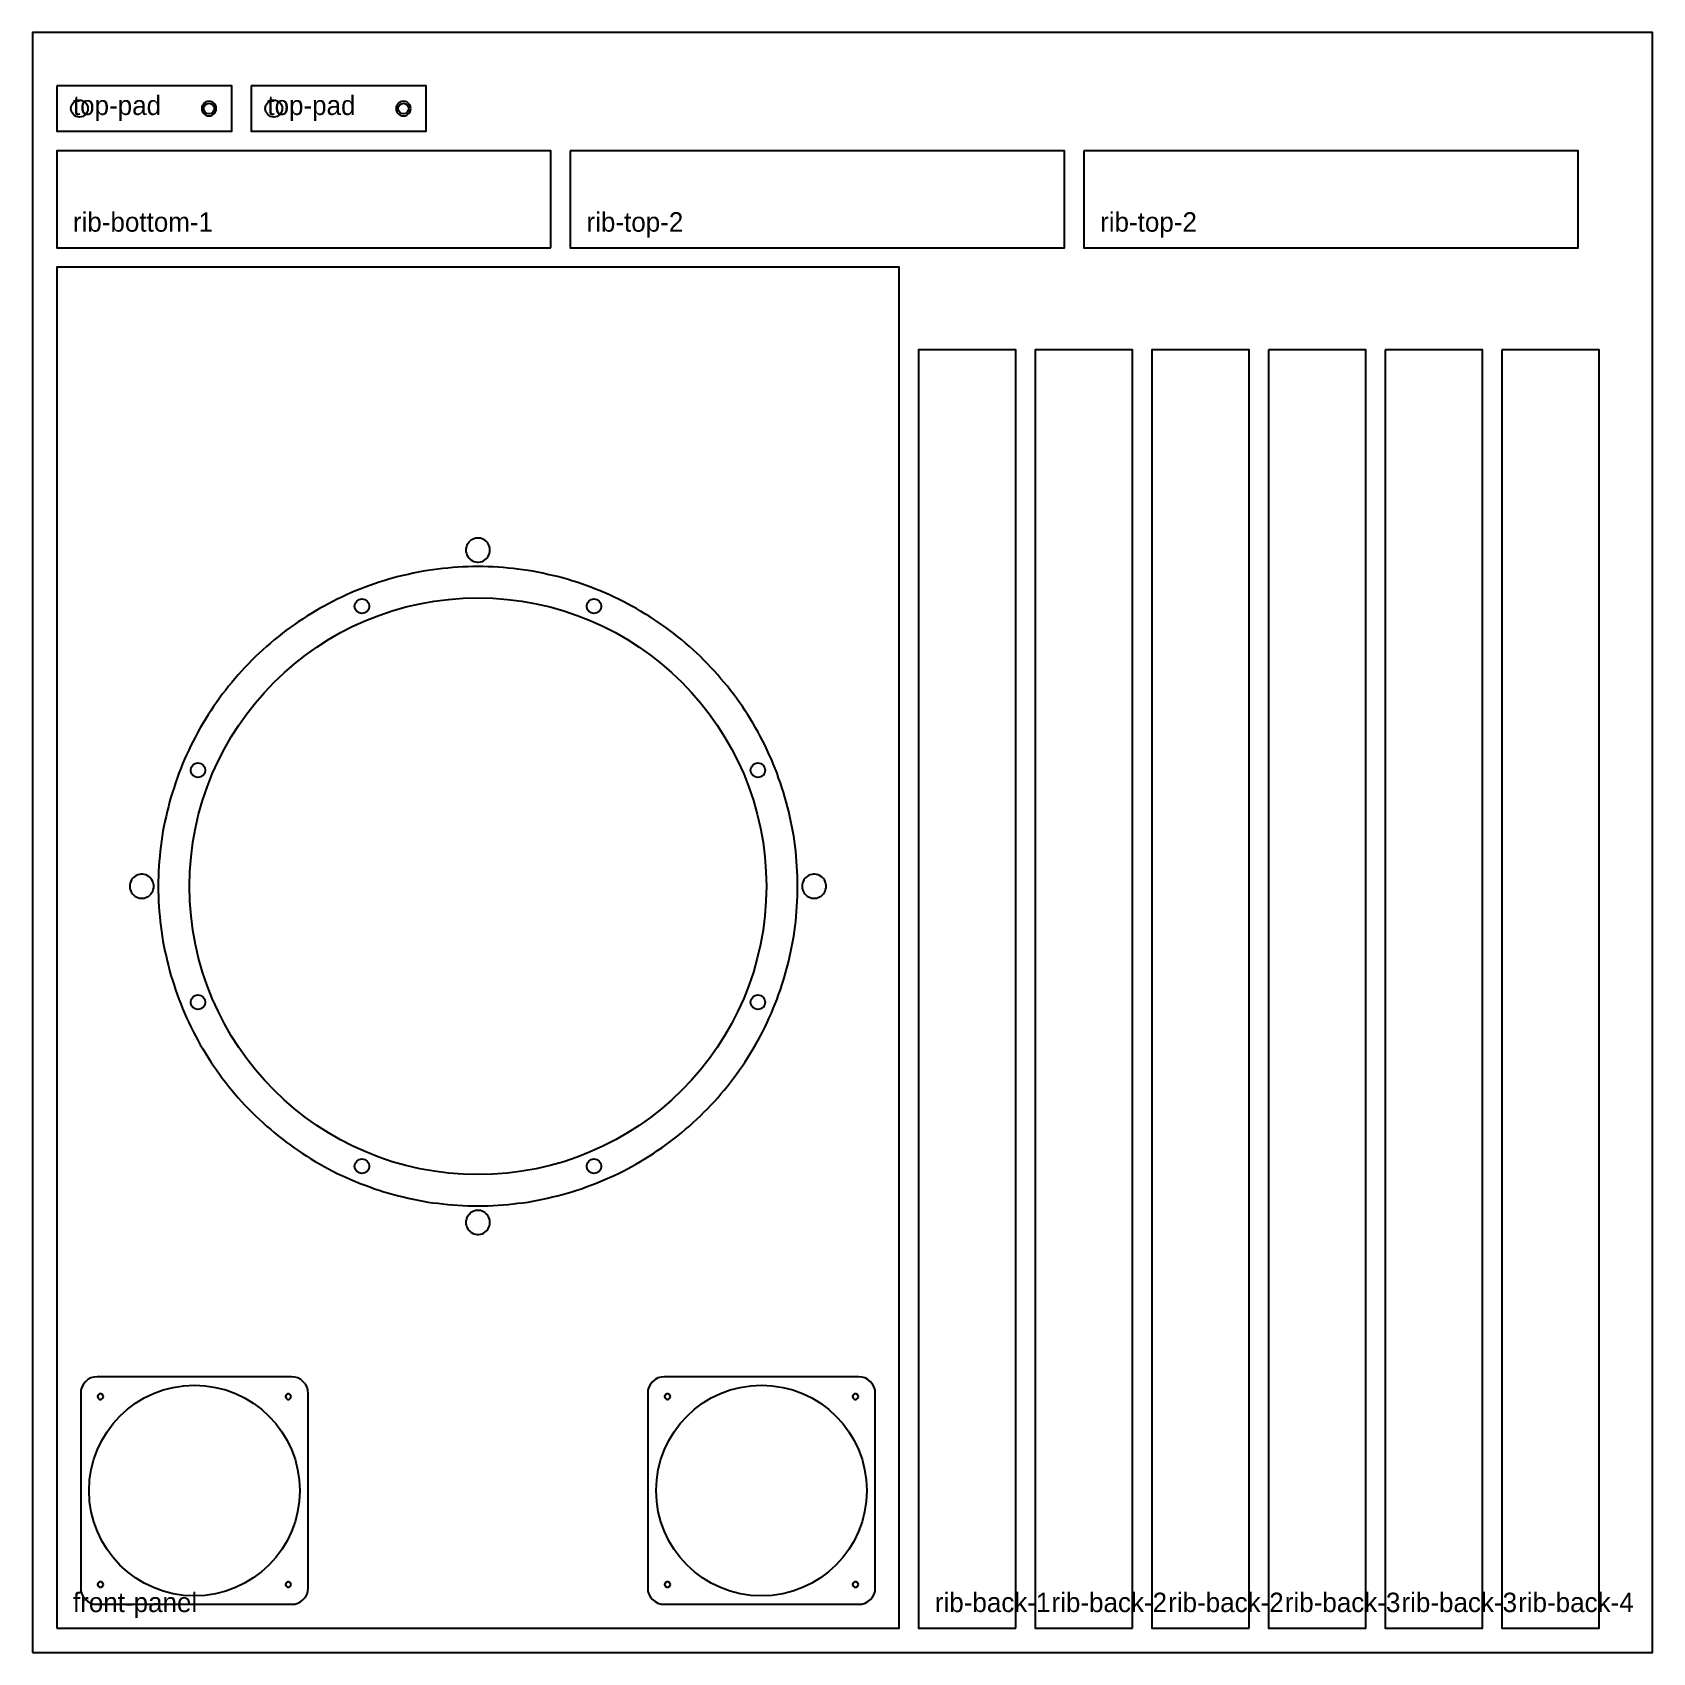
# Model space of a CAD drawing. Header units: millimetres. Extents: x 0 to 1000, y 0 to 1000.
import ezdxf

# ---------------------------------------------------------------- set-up
doc = ezdxf.new("R2010")
doc.units = ezdxf.units.MM
for name, color, linetype in [('CUT_INSIDE', 5, 'Continuous'), ('CUT_OUTSIDE', 1, 'Continuous'), ('POCKET_10MM', 3, 'Continuous'), ('POCKET_11MM', 3, 'Continuous'), ('POCKET_17MM', 3, 'Continuous'), ('POCKET_3.2MM', 3, 'Continuous'), ('POCKET_6MM', 3, 'Continuous')]:
    doc.layers.add(name, color=color, linetype=linetype)

msp = doc.modelspace()

# ---------------------------------------------------------------- linework, layer by layer
at = {"layer": 'CUT_INSIDE'}
for centre, radius in [((29, 953), 5.25), ((109, 953), 3.25), ((149, 953), 5.25), ((229, 953), 3.25), ((275, 473), 178), ((203.4, 645.8), 4.5), ((346.6, 645.8), 4.5), ((102.2, 544.6), 4.5), ((447.8, 544.6), 4.5), ((102.2, 401.4), 4.5), ((447.8, 401.4), 4.5), ((203.4, 300.2), 4.5), ((346.6, 300.2), 4.5), ((100, 100), 65), ((450, 100), 65)]:
    msp.add_circle(centre, radius, dxfattribs=at)
at = {"layer": 'CUT_OUTSIDE'}
for points in [[(15, 967), (15, 939), (123, 939), (123, 967), (15, 967)], [(135, 967), (135, 939), (243, 939), (243, 967), (135, 967)], [(320, 867), (320, 927), (15, 927), (15, 867), (320, 867)], [(332, 927), (332, 867), (637, 867), (637, 927), (332, 927)], [(649, 927), (649, 867), (954, 867), (954, 927), (649, 927)], [(15, 15), (535, 15), (535, 855), (15, 855), (15, 15)], [(607, 15), (607, 804), (547, 804), (547, 15), (607, 15)], [(679, 15), (679, 804), (619, 804), (619, 15), (679, 15)], [(751, 15), (751, 804), (691, 804), (691, 15), (751, 15)], [(763, 804), (763, 15), (823, 15), (823, 804), (763, 804)], [(835, 804), (835, 15), (895, 15), (895, 804), (835, 804)], [(907, 804), (907, 15), (967, 15), (967, 804), (907, 804)]]:
    msp.add_lwpolyline(points, close=True, dxfattribs=at)
at = {"layer": 'POCKET_10MM'}
for points in [[(113.5, 953), (113.4, 954), (113.1, 955), (112.5, 955.8), (111.8, 956.5), (111, 957.1), (110, 957.4), (109, 957.5), (108, 957.4), (107, 957.1), (106.2, 956.5), (105.5, 955.8), (104.9, 955), (104.6, 954), (104.5, 953), (104.6, 952), (104.9, 951), (105.5, 950.2), (106.2, 949.5), (107, 948.9), (108, 948.6), (109, 948.5), (110, 948.6), (111, 948.9), (111.8, 949.5), (112.5, 950.2), (113.1, 951), (113.4, 952), (113.5, 953)], [(233.5, 953), (233.4, 954), (233.1, 955), (232.5, 955.8), (231.8, 956.5), (231, 957.1), (230, 957.4), (229, 957.5), (228, 957.4), (227, 957.1), (226.2, 956.5), (225.5, 955.8), (224.9, 955), (224.6, 954), (224.5, 953), (224.6, 952), (224.9, 951), (225.5, 950.2), (226.2, 949.5), (227, 948.9), (228, 948.6), (229, 948.5), (230, 948.6), (231, 948.9), (231.8, 949.5), (232.5, 950.2), (233.1, 951), (233.4, 952), (233.5, 953)]]:
    msp.add_lwpolyline(points, close=True, dxfattribs=at)
at = {"layer": 'POCKET_11MM'}
msp.add_lwpolyline([(472.3, 473), (472.3, 476.1), (472.2, 479.2), (472.1, 482.3), (471.9, 485.4), (471.7, 488.5), (471.4, 491.6), (471.1, 494.7), (470.7, 497.7), (470.3, 500.8), (469.9, 503.9), (469.4, 506.9), (468.8, 510), (468.2, 513), (467.5, 516), (466.8, 519.1), (466.1, 522.1), (465.3, 525.1), (464.5, 528), (463.6, 531), (462.6, 534), (461.7, 536.9), (460.6, 539.8), (459.6, 542.7), (458.4, 545.6), (457.3, 548.5), (456.1, 551.4), (454.8, 554.2), (453.5, 557), (452.2, 559.8), (450.8, 562.6), (449.4, 565.3), (447.9, 568), (446.4, 570.8), (444.8, 573.4), (443.2, 576.1), (441.6, 578.7), (439.9, 581.3), (438.2, 583.9), (436.4, 586.4), (434.6, 589), (432.8, 591.5), (430.9, 593.9), (429, 596.4), (427, 598.8), (425, 601.1), (423, 603.5), (420.9, 605.8), (418.8, 608.1), (416.7, 610.3), (414.5, 612.5), (412.3, 614.7), (410.1, 616.8), (407.8, 618.9), (405.5, 621), (403.1, 623), (400.8, 625), (398.4, 627), (395.9, 628.9), (393.5, 630.8), (391, 632.6), (388.4, 634.4), (385.9, 636.2), (383.3, 637.9), (380.7, 639.6), (378.1, 641.2), (375.4, 642.8), (372.8, 644.4), (370, 645.9), (367.3, 647.4), (364.6, 648.8), (361.8, 650.2), (359, 651.5), (356.2, 652.8), (353.4, 654.1), (350.5, 655.3), (347.6, 656.4), (344.7, 657.6), (341.8, 658.6), (338.9, 659.7), (336, 660.6), (333, 661.6), (330, 662.5), (327.1, 663.3), (324.1, 664.1), (321.1, 664.8), (318, 665.5), (315, 666.2), (312, 666.8), (308.9, 667.4), (305.9, 667.9), (302.8, 668.3), (299.7, 668.7), (296.7, 669.1), (293.6, 669.4), (290.5, 669.7), (287.4, 669.9), (284.3, 670.1), (281.2, 670.2), (278.1, 670.3), (275, 670.3), (271.9, 670.3), (268.8, 670.2), (265.7, 670.1), (262.6, 669.9), (259.5, 669.7), (256.4, 669.4), (253.3, 669.1), (250.3, 668.7), (247.2, 668.3), (244.1, 667.9), (241.1, 667.4), (238, 666.8), (235, 666.2), (232, 665.5), (228.9, 664.8), (225.9, 664.1), (222.9, 663.3), (220, 662.5), (217, 661.6), (214, 660.6), (211.1, 659.7), (208.2, 658.6), (205.3, 657.6), (202.4, 656.4), (199.5, 655.3), (196.6, 654.1), (193.8, 652.8), (191, 651.5), (188.2, 650.2), (185.4, 648.8), (182.7, 647.4), (180, 645.9), (177.2, 644.4), (174.6, 642.8), (171.9, 641.2), (169.3, 639.6), (166.7, 637.9), (164.1, 636.2), (161.6, 634.4), (159, 632.6), (156.5, 630.8), (154.1, 628.9), (151.6, 627), (149.2, 625), (146.9, 623), (144.5, 621), (142.2, 618.9), (139.9, 616.8), (137.7, 614.7), (135.5, 612.5), (133.3, 610.3), (131.2, 608.1), (129.1, 605.8), (127, 603.5), (125, 601.1), (123, 598.8), (121, 596.4), (119.1, 593.9), (117.2, 591.5), (115.4, 589), (113.6, 586.4), (111.8, 583.9), (110.1, 581.3), (108.4, 578.7), (106.8, 576.1), (105.2, 573.4), (103.6, 570.8), (102.1, 568), (100.6, 565.3), (99.2, 562.6), (97.8, 559.8), (96.5, 557), (95.2, 554.2), (93.9, 551.4), (92.7, 548.5), (91.6, 545.6), (90.4, 542.7), (89.4, 539.8), (88.3, 536.9), (87.4, 534), (86.4, 531), (85.5, 528), (84.7, 525.1), (83.9, 522.1), (83.2, 519.1), (82.5, 516), (81.8, 513), (81.2, 510), (80.6, 506.9), (80.1, 503.9), (79.7, 500.8), (79.3, 497.7), (78.9, 494.7), (78.6, 491.6), (78.3, 488.5), (78.1, 485.4), (77.9, 482.3), (77.8, 479.2), (77.7, 476.1), (77.7, 473), (77.7, 469.9), (77.8, 466.8), (77.9, 463.7), (78.1, 460.6), (78.3, 457.5), (78.6, 454.4), (78.9, 451.3), (79.3, 448.3), (79.7, 445.2), (80.1, 442.1), (80.6, 439.1), (81.2, 436), (81.8, 433), (82.5, 430), (83.2, 426.9), (83.9, 423.9), (84.7, 420.9), (85.5, 418), (86.4, 415), (87.4, 412), (88.3, 409.1), (89.4, 406.2), (90.4, 403.3), (91.6, 400.4), (92.7, 397.5), (93.9, 394.6), (95.2, 391.8), (96.5, 389), (97.8, 386.2), (99.2, 383.4), (100.6, 380.7), (102.1, 378), (103.6, 375.2), (105.2, 372.6), (106.8, 369.9), (108.4, 367.3), (110.1, 364.7), (111.8, 362.1), (113.6, 359.6), (115.4, 357), (117.2, 354.5), (119.1, 352.1), (121, 349.6), (123, 347.2), (125, 344.9), (127, 342.5), (129.1, 340.2), (131.2, 337.9), (133.3, 335.7), (135.5, 333.5), (137.7, 331.3), (139.9, 329.2), (142.2, 327.1), (144.5, 325), (146.9, 323), (149.2, 321), (151.6, 319), (154.1, 317.1), (156.5, 315.2), (159, 313.4), (161.6, 311.6), (164.1, 309.8), (166.7, 308.1), (169.3, 306.4), (171.9, 304.8), (174.6, 303.2), (177.2, 301.6), (180, 300.1), (182.7, 298.6), (185.4, 297.2), (188.2, 295.8), (191, 294.5), (193.8, 293.2), (196.6, 291.9), (199.5, 290.7), (202.4, 289.6), (205.3, 288.4), (208.2, 287.4), (211.1, 286.3), (214, 285.4), (217, 284.4), (220, 283.5), (222.9, 282.7), (225.9, 281.9), (228.9, 281.2), (232, 280.5), (235, 279.8), (238, 279.2), (241.1, 278.6), (244.1, 278.1), (247.2, 277.7), (250.3, 277.3), (253.3, 276.9), (256.4, 276.6), (259.5, 276.3), (262.6, 276.1), (265.7, 275.9), (268.8, 275.8), (271.9, 275.7), (275, 275.7), (278.1, 275.7), (281.2, 275.8), (284.3, 275.9), (287.4, 276.1), (290.5, 276.3), (293.6, 276.6), (296.7, 276.9), (299.7, 277.3), (302.8, 277.7), (305.9, 278.1), (308.9, 278.6), (312, 279.2), (315, 279.8), (318, 280.5), (321.1, 281.2), (324.1, 281.9), (327.1, 282.7), (330, 283.5), (333, 284.4), (336, 285.4), (338.9, 286.3), (341.8, 287.4), (344.7, 288.4), (347.6, 289.6), (350.5, 290.7), (353.4, 291.9), (356.2, 293.2), (359, 294.5), (361.8, 295.8), (364.6, 297.2), (367.3, 298.6), (370, 300.1), (372.8, 301.6), (375.4, 303.2), (378.1, 304.8), (380.7, 306.4), (383.3, 308.1), (385.9, 309.8), (388.4, 311.6), (391, 313.4), (393.5, 315.2), (395.9, 317.1), (398.4, 319), (400.8, 321), (403.1, 323), (405.5, 325), (407.8, 327.1), (410.1, 329.2), (412.3, 331.3), (414.5, 333.5), (416.7, 335.7), (418.8, 337.9), (420.9, 340.2), (423, 342.5), (425, 344.9), (427, 347.2), (429, 349.6), (430.9, 352.1), (432.8, 354.5), (434.6, 357), (436.4, 359.6), (438.2, 362.1), (439.9, 364.7), (441.6, 367.3), (443.2, 369.9), (444.8, 372.6), (446.4, 375.2), (447.9, 378), (449.4, 380.7), (450.8, 383.4), (452.2, 386.2), (453.5, 389), (454.8, 391.8), (456.1, 394.6), (457.3, 397.5), (458.4, 400.4), (459.6, 403.3), (460.6, 406.2), (461.7, 409.1), (462.6, 412), (463.6, 415), (464.5, 418), (465.3, 420.9), (466.1, 423.9), (466.8, 426.9), (467.5, 430), (468.2, 433), (468.8, 436), (469.4, 439.1), (469.9, 442.1), (470.3, 445.2), (470.7, 448.3), (471.1, 451.3), (471.4, 454.4), (471.7, 457.5), (471.9, 460.6), (472.1, 463.7), (472.2, 466.8), (472.3, 469.9), (472.3, 473)], close=True, dxfattribs=at)
at = {"layer": 'POCKET_17MM'}
for points in [[(43.8, 158), (43.4, 159), (42.5, 159.7), (41.5, 159.7), (40.6, 159), (40.2, 158), (40.6, 157), (41.5, 156.3), (42.5, 156.3), (43.4, 157), (43.8, 158)], [(159.8, 158), (159.4, 159), (158.5, 159.7), (157.5, 159.7), (156.6, 159), (156.2, 158), (156.6, 157), (157.5, 156.3), (158.5, 156.3), (159.4, 157), (159.8, 158)], [(393.8, 158), (393.4, 159), (392.5, 159.7), (391.5, 159.7), (390.6, 159), (390.2, 158), (390.6, 157), (391.5, 156.3), (392.5, 156.3), (393.4, 157), (393.8, 158)], [(509.8, 158), (509.4, 159), (508.5, 159.7), (507.5, 159.7), (506.6, 159), (506.2, 158), (506.6, 157), (507.5, 156.3), (508.5, 156.3), (509.4, 157), (509.8, 158)], [(43.8, 42), (43.4, 43), (42.5, 43.7), (41.5, 43.7), (40.6, 43), (40.2, 42), (40.6, 41), (41.5, 40.3), (42.5, 40.3), (43.4, 41), (43.8, 42)], [(159.8, 42), (159.4, 43), (158.5, 43.7), (157.5, 43.7), (156.6, 43), (156.2, 42), (156.6, 41), (157.5, 40.3), (158.5, 40.3), (159.4, 41), (159.8, 42)], [(393.8, 42), (393.4, 43), (392.5, 43.7), (391.5, 43.7), (390.6, 43), (390.2, 42), (390.6, 41), (391.5, 40.3), (392.5, 40.3), (393.4, 41), (393.8, 42)], [(509.8, 42), (509.4, 43), (508.5, 43.7), (507.5, 43.7), (506.6, 43), (506.2, 42), (506.6, 41), (507.5, 40.3), (508.5, 40.3), (509.4, 41), (509.8, 42)]]:
    msp.add_lwpolyline(points, close=True, dxfattribs=at)
at = {"layer": 'POCKET_3.2MM'}
for points in [[(282.4, 680.5), (282.4, 681.5), (282.1, 682.5), (281.8, 683.5), (281.3, 684.4), (280.8, 685.2), (280.1, 685.9), (279.3, 686.6), (278.4, 687.1), (277.5, 687.5), (276.5, 687.8), (275.5, 687.9), (274.5, 687.9), (273.5, 687.8), (272.5, 687.5), (271.6, 687.1), (270.7, 686.6), (269.9, 685.9), (269.2, 685.2), (268.7, 684.4), (268.2, 683.5), (267.9, 682.5), (267.6, 681.5), (267.6, 680.5), (267.6, 679.5), (267.9, 678.5), (268.2, 677.5), (268.7, 676.6), (269.2, 675.8), (269.9, 675.1), (270.7, 674.4), (271.6, 673.9), (272.5, 673.5), (273.5, 673.2), (274.5, 673.1), (275.5, 673.1), (276.5, 673.2), (277.5, 673.5), (278.4, 673.9), (279.3, 674.4), (280.1, 675.1), (280.8, 675.8), (281.3, 676.6), (281.8, 677.5), (282.1, 678.5), (282.4, 679.5), (282.4, 680.5)], [(74.9, 473), (74.9, 474), (74.6, 475), (74.3, 476), (73.8, 476.9), (73.3, 477.7), (72.6, 478.4), (71.8, 479.1), (70.9, 479.6), (70, 480), (69, 480.3), (68, 480.4), (67, 480.4), (66, 480.3), (65, 480), (64.1, 479.6), (63.2, 479.1), (62.4, 478.4), (61.7, 477.7), (61.2, 476.9), (60.7, 476), (60.4, 475), (60.1, 474), (60.1, 473), (60.1, 472), (60.4, 471), (60.7, 470), (61.2, 469.1), (61.7, 468.3), (62.4, 467.6), (63.2, 466.9), (64.1, 466.4), (65, 466), (66, 465.7), (67, 465.6), (68, 465.6), (69, 465.7), (70, 466), (70.9, 466.4), (71.8, 466.9), (72.6, 467.6), (73.3, 468.3), (73.8, 469.1), (74.3, 470), (74.6, 471), (74.9, 472), (74.9, 473)], [(489.9, 473), (489.9, 474), (489.6, 475), (489.3, 476), (488.8, 476.9), (488.3, 477.7), (487.6, 478.4), (486.8, 479.1), (485.9, 479.6), (485, 480), (484, 480.3), (483, 480.4), (482, 480.4), (481, 480.3), (480, 480), (479.1, 479.6), (478.2, 479.1), (477.4, 478.4), (476.7, 477.7), (476.2, 476.9), (475.7, 476), (475.4, 475), (475.1, 474), (475.1, 473), (475.1, 472), (475.4, 471), (475.7, 470), (476.2, 469.1), (476.7, 468.3), (477.4, 467.6), (478.2, 466.9), (479.1, 466.4), (480, 466), (481, 465.7), (482, 465.6), (483, 465.6), (484, 465.7), (485, 466), (485.9, 466.4), (486.8, 466.9), (487.6, 467.6), (488.3, 468.3), (488.8, 469.1), (489.3, 470), (489.6, 471), (489.9, 472), (489.9, 473)], [(282.4, 265.5), (282.4, 266.5), (282.1, 267.5), (281.8, 268.5), (281.3, 269.4), (280.8, 270.2), (280.1, 270.9), (279.3, 271.6), (278.4, 272.1), (277.5, 272.5), (276.5, 272.8), (275.5, 272.9), (274.5, 272.9), (273.5, 272.8), (272.5, 272.5), (271.6, 272.1), (270.7, 271.6), (269.9, 270.9), (269.2, 270.2), (268.7, 269.4), (268.2, 268.5), (267.9, 267.5), (267.6, 266.5), (267.6, 265.5), (267.6, 264.5), (267.9, 263.5), (268.2, 262.5), (268.7, 261.6), (269.2, 260.8), (269.9, 260.1), (270.7, 259.4), (271.6, 258.9), (272.5, 258.5), (273.5, 258.2), (274.5, 258.1), (275.5, 258.1), (276.5, 258.2), (277.5, 258.5), (278.4, 258.9), (279.3, 259.4), (280.1, 260.1), (280.8, 260.8), (281.3, 261.6), (281.8, 262.5), (282.1, 263.5), (282.4, 264.5), (282.4, 265.5)]]:
    msp.add_lwpolyline(points, close=True, dxfattribs=at)
at = {"layer": 'POCKET_6MM'}
for points in [[(170.2, 160), (170.1, 162), (169.5, 163.9), (168.5, 165.7), (167.2, 167.2), (165.7, 168.5), (163.9, 169.5), (162, 170.1), (160, 170.2), (40, 170.2), (38, 170.1), (36.1, 169.5), (34.3, 168.5), (32.8, 167.2), (31.5, 165.7), (30.5, 163.9), (29.9, 162), (29.8, 160), (29.8, 40), (29.9, 38), (30.5, 36.1), (31.5, 34.3), (32.8, 32.8), (34.3, 31.5), (36.1, 30.5), (38, 29.9), (40, 29.8), (160, 29.8), (162, 29.9), (163.9, 30.5), (165.7, 31.5), (167.2, 32.8), (168.5, 34.3), (169.5, 36.1), (170.1, 38), (170.2, 40), (170.2, 160)], [(520.2, 160), (520.1, 162), (519.5, 163.9), (518.5, 165.7), (517.2, 167.2), (515.7, 168.5), (513.9, 169.5), (512, 170.1), (510, 170.2), (390, 170.2), (388, 170.1), (386.1, 169.5), (384.3, 168.5), (382.8, 167.2), (381.5, 165.7), (380.5, 163.9), (379.9, 162), (379.8, 160), (379.8, 40), (379.9, 38), (380.5, 36.1), (381.5, 34.3), (382.8, 32.8), (384.3, 31.5), (386.1, 30.5), (388, 29.9), (390, 29.8), (510, 29.8), (512, 29.9), (513.9, 30.5), (515.7, 31.5), (517.2, 32.8), (518.5, 34.3), (519.5, 36.1), (520.1, 38), (520.2, 40), (520.2, 160)]]:
    msp.add_lwpolyline(points, close=True, dxfattribs=at)
at = {"layer": 'SHEET_EDGE'}
msp.add_lwpolyline([(0, 0), (1000, 0), (1000, 1000), (0, 1000)], close=True, dxfattribs=at)

# ---------------------------------------------------------------- texts
at = {"layer": 'NOTES'}
for s, p in [('top-pad', (25, 949)), ('top-pad', (145, 949)), ('rib-bottom-1', (25, 877)), ('rib-top-2', (342, 877)), ('rib-top-2', (659, 877)), ('front-panel', (25, 25)), ('rib-back-1', (557, 25)), ('rib-back-2', (629, 25)), ('rib-back-2', (701, 25)), ('rib-back-3', (773, 25)), ('rib-back-3', (845, 25)), ('rib-back-4', (917, 25))]:
    msp.add_text(s, height=12, dxfattribs=at).set_placement(p)

doc.saveas('drawing.dxf')
